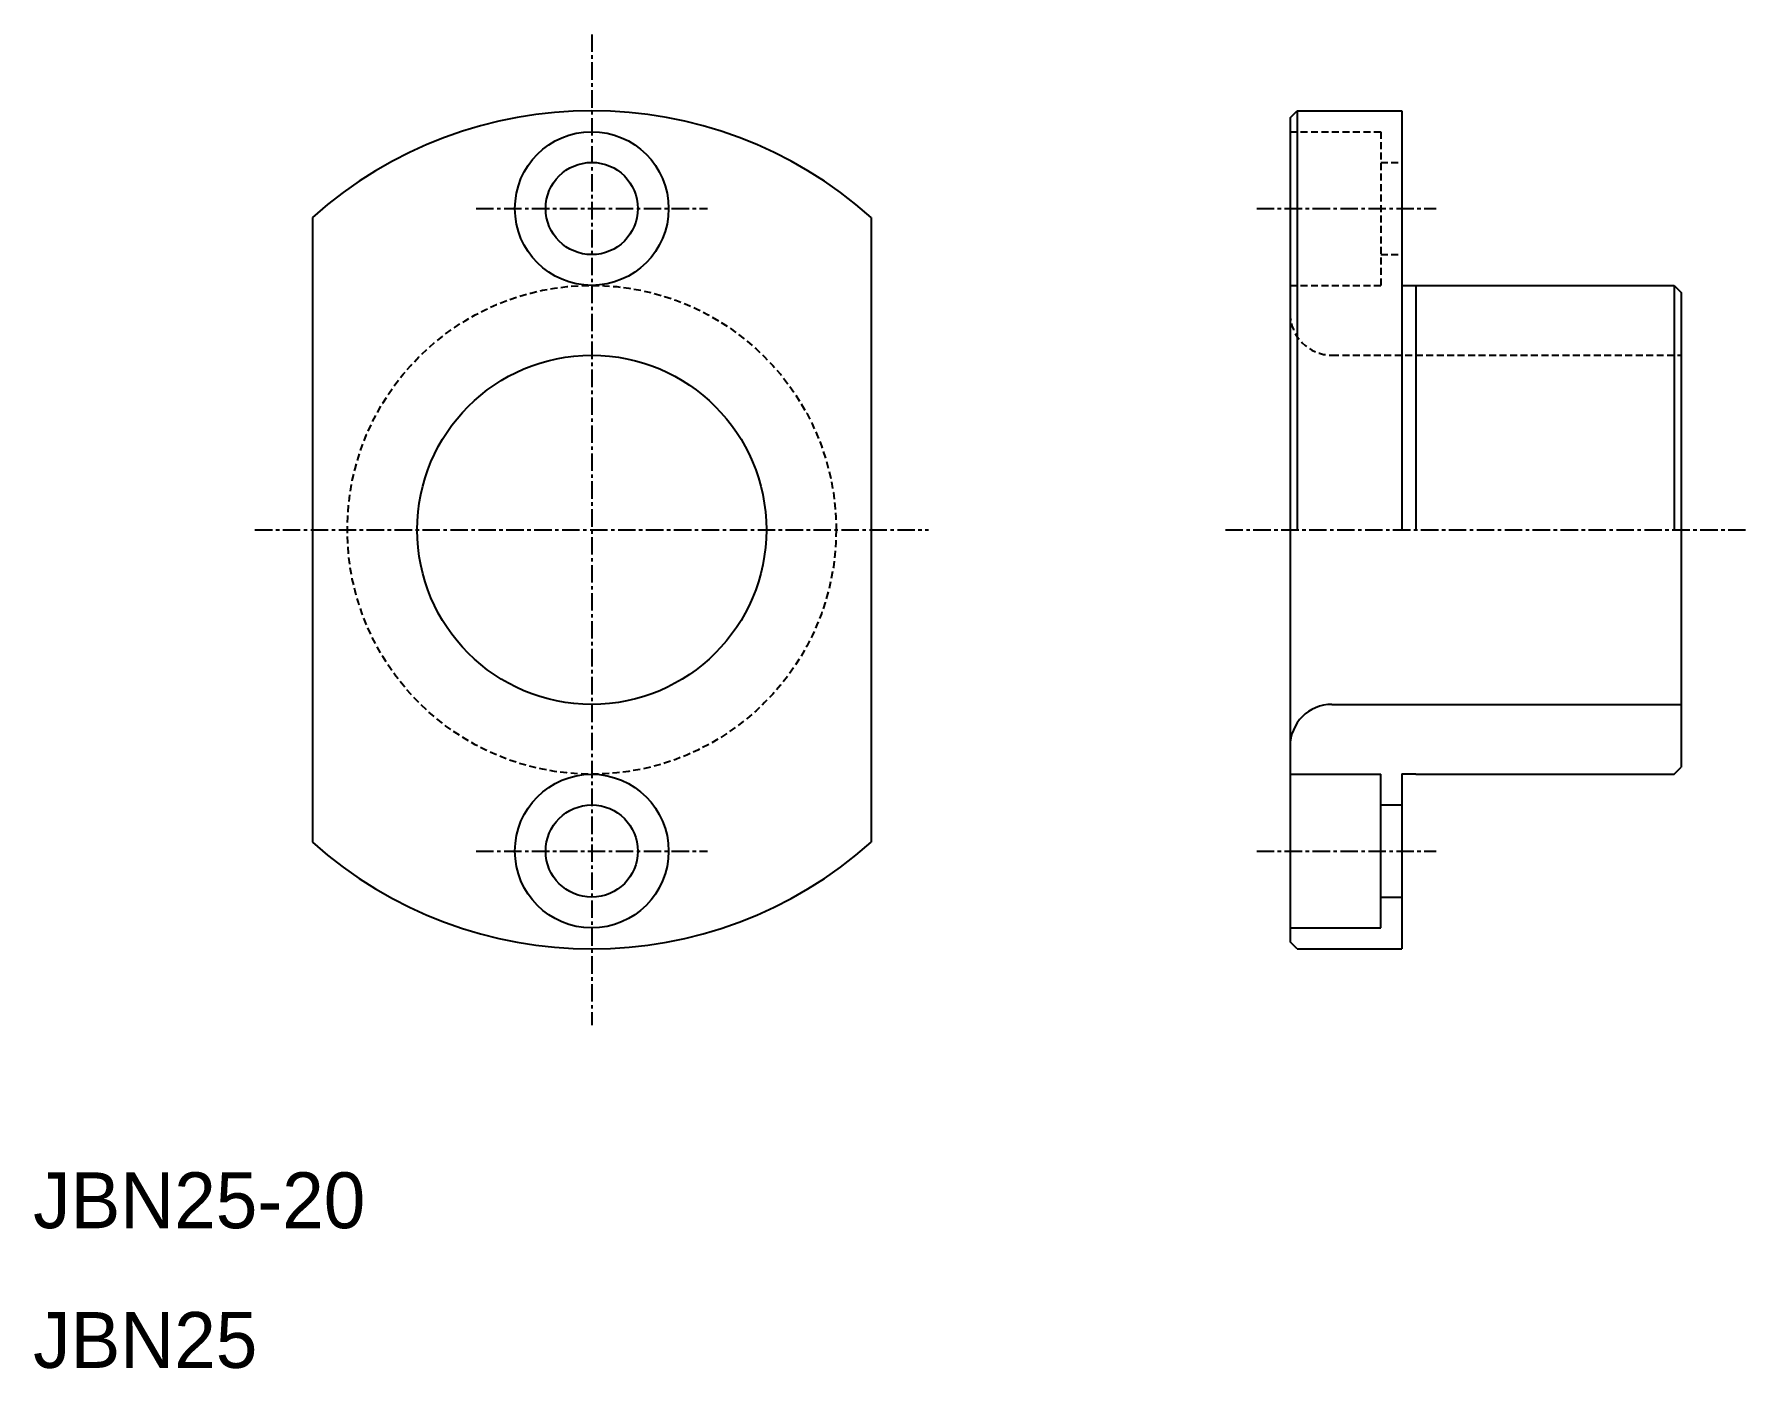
# Model space of a CAD drawing. Extents: x 10 to 133, y 10 to 105.
import ezdxf

# ---------------------------------------------------------------- set-up
doc = ezdxf.new("R2010")
doc.units = 0
doc.linetypes.add('CENTER', pattern=[2, 1.25, -0.25, 0.25, -0.25])
doc.linetypes.add('DASHED', pattern=[0.75, 0.5, -0.25])
doc.layers.get('0').update_dxf_attribs({"linetype": 'CONTINUOUS'})
doc.layers.add('CENTER', color=1, linetype='CENTER')

msp = doc.modelspace()

# ---------------------------------------------------------------- linework, layer by layer
at = {"color": 7, "linetype": 'CONTINUOUS'}
for p, q in [((100, 99.5), (100.5, 100)), ((100, 99.5), (100, 40.5)), ((100.5, 100), (100.5, 70)), ((100.5, 100), (108, 100)), ((102.37, 100), (102.37, 100)), ((104.25, 100), (104.25, 100)), ((108, 100), (108, 70)), ((30, 92.36), (30, 47.64)), ((70, 92.36), (70, 47.64)), ((108, 87.48), (109, 87.48)), ((109, 87.5), (127.5, 87.5)), ((109, 87.5), (109, 70)), ((127.5, 87.5), (127.5, 70)), ((127.5, 87.5), (128, 87)), ((128, 87), (128, 53)), ((103, 57.5), (128, 57.5)), ((127.5, 52.5), (128, 53)), ((100, 52.5), (106.5, 52.5)), ((106.5, 41.5), (106.5, 52.5)), ((108, 52.52), (108, 40)), ((108, 52.52), (109, 52.52)), ((109, 52.52), (109, 52.5)), ((109, 52.5), (127.5, 52.5)), ((106.5, 50.3), (108, 50.3)), ((106.5, 43.7), (108, 43.7)), ((100, 41.5), (106.5, 41.5)), ((100.5, 40), (100, 40.5)), ((100.5, 40), (108, 40))]:
    msp.add_line(p, q, dxfattribs=at)
at = {"color": 3, "linetype": 'DASHED'}
for p, q in [((100, 98.5), (106.5, 98.5)), ((106.5, 98.5), (106.5, 87.5)), ((106.5, 96.3), (108, 96.3)), ((106.5, 89.7), (108, 89.7)), ((100, 87.5), (106.5, 87.5)), ((103, 82.5), (128, 82.5))]:
    msp.add_line(p, q, dxfattribs=at)
at = {"color": 7, "linetype": 'CONTINUOUS'}
for centre, radius in [((50, 93), 5.5), ((50, 93), 3.3), ((50, 70), 12.5), ((50, 47), 5.5), ((50, 47), 3.3)]:
    msp.add_circle(centre, radius, dxfattribs=at)
at = {"color": 3, "linetype": 'DASHED'}
msp.add_circle((50, 70), 17.5, dxfattribs=at)
at = {"color": 7, "linetype": 'CONTINUOUS'}
for centre, radius, start, end in [((50, 70), 30, 48.1897, 131.8103), ((103, 54.5), 3, 90, 180), ((50, 70), 30, 228.1897, 311.8103)]:
    msp.add_arc(centre, radius, start, end, dxfattribs=at)
at = {"color": 3, "linetype": 'DASHED'}
msp.add_arc((103, 85.5), 3, 180, 270, dxfattribs=at)
at = {"layer": 'CENTER', "color": 1, "linetype": 'CENTER'}
for p, q in [((50, 105.47), (50, 34.53)), ((41.72, 93), (58.28, 93)), ((97.61, 93), (110.45, 93)), ((25.88, 70), (74.12, 70)), ((95.37, 70), (132.84, 70)), ((41.72, 47), (58.28, 47)), ((97.61, 47), (110.45, 47))]:
    msp.add_line(p, q, dxfattribs=at)

# ---------------------------------------------------------------- texts
at = {"color": 7, "linetype": 'CONTINUOUS'}
for s, p in [('JBN25-20', (10, 20)), ('JBN25', (10, 10))]:
    msp.add_text(s, height=4, dxfattribs=at).set_placement(p)

doc.saveas('drawing.dxf')
